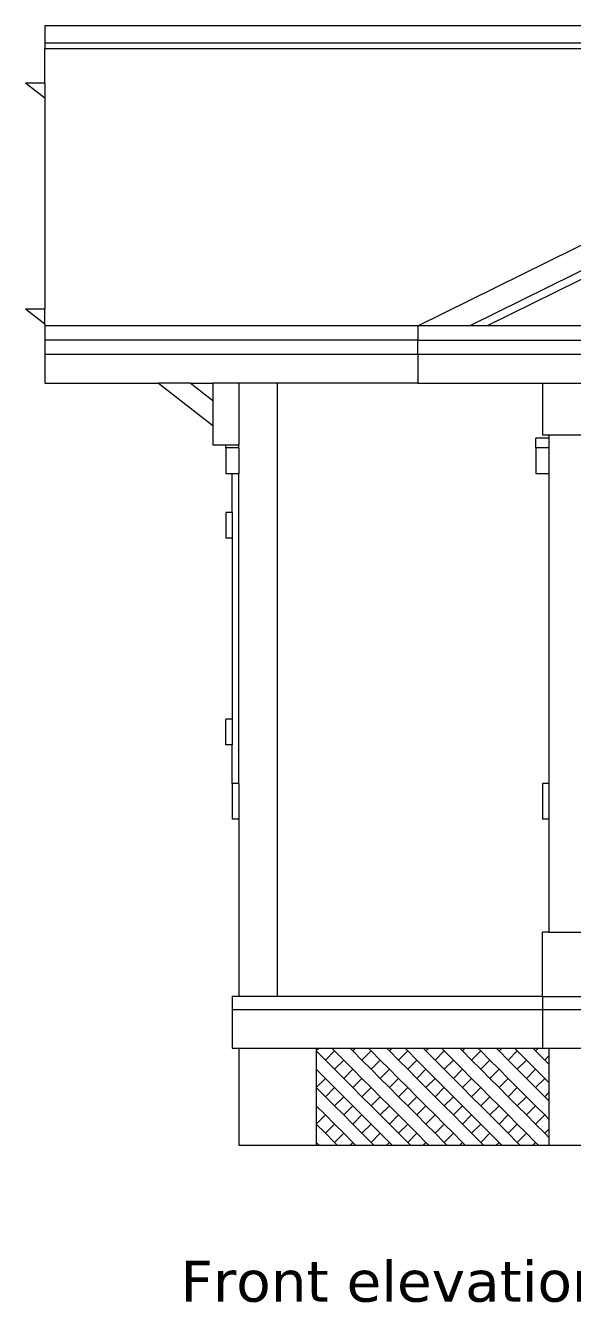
# Model space of a CAD drawing. Header units: inches. Extents: x 984 to 3187, y 1076 to 1711.
# Drawn here: x 2073.3 to 2157.9, y 1471.2 to 1669 of the extents above; entities that cross this region are included whole.
import ezdxf

# ---------------------------------------------------------------- set-up
doc = ezdxf.new("R2010")
doc.units = ezdxf.units.IN
doc.header["$MEASUREMENT"] = 0
doc.layers.add('inne_gulv', color=252, linetype='Continuous', lineweight=9)
doc.styles.get("Standard").update_dxf_attribs({"font": 'verdana.ttf'})

# ---------------------------------------------------------------- blocks, each defined once
blk = doc.blocks.new('Modern Bungalow fr')
for p, q in [((-137.85, 98.57), (-43.74, 98.57)), ((-137.85, 98.57), (-137.85, 95.91)), ((-137.85, 95.91), (-137.85, 95.03)), ((-137.85, 95.91), (8.76, 95.91)), ((-137.85, 95.03), (6.97, 95.03)), ((-137.85, 89.65), (-137.85, 95.03)), ((-137.85, 89.65), (-140.85, 89.65)), ((-137.85, 87.33), (-140.85, 89.65)), ((-137.85, 89.65), (-137.85, 87.33)), ((-137.85, 87.33), (-137.85, 54.63)), ((-80.13, 52.07), (-17.85, 82.79)), ((-9.79, 82.79), (-72.07, 52.07)), ((-7.11, 82.79), (-69.39, 52.07)), ((-137.85, 54.63), (-140.85, 54.63)), ((-137.85, 52.32), (-140.85, 54.63)), ((-137.85, 52.32), (-137.85, 54.63)), ((-137.85, 52.32), (-137.85, 52.07)), ((-137.85, 52.07), (-137.85, 49.84)), ((-80.13, 52.07), (-137.85, 52.07)), ((-80.13, 52.07), (-80.13, 49.84)), ((-72.07, 52.07), (-80.13, 52.07)), ((-69.39, 52.07), (-72.07, 52.07)), ((241.68, 52.07), (-69.39, 52.07)), ((-80.13, 49.84), (-137.85, 49.84)), ((-137.85, 49.84), (-137.85, 47.61)), ((-80.13, 47.61), (-80.13, 49.84)), ((-80.13, 49.84), (252.42, 49.84)), ((-137.85, 47.61), (-137.85, 43.15)), ((-80.13, 47.61), (-137.85, 47.61)), ((-80.13, 47.61), (-80.13, 43.15)), ((252.42, 47.61), (-80.13, 47.61)), ((-137.85, 43.15), (-120.3, 43.15)), ((-120.3, 43.15), (-111.85, 36.63)), ((-115.39, 43.15), (-120.3, 43.15)), ((-115.39, 43.15), (-111.85, 43.15)), ((-111.85, 40.42), (-115.39, 43.15)), ((-111.85, 43.15), (-111.85, 40.42)), ((-107.85, 43.15), (-111.85, 43.15)), ((-107.85, 43.15), (-107.85, 33.63)), ((-101.85, 43.15), (-107.85, 43.15)), ((-101.85, -51.85), (-101.85, 43.15)), ((-80.13, 43.15), (-101.85, 43.15)), ((-80.13, 43.15), (-60.85, 43.15)), ((-60.85, 43.15), (-60.85, 35.15)), ((-60.85, 43.15), (-52.85, 43.15)), ((-111.85, 40.42), (-111.85, 36.63)), ((-111.85, 36.63), (-111.85, 33.63)), ((-111.85, 33.63), (-109.85, 33.63)), ((-109.85, 33.15), (-109.85, 33.63)), ((-109.85, 33.63), (-107.85, 33.63)), ((-107.85, 33.15), (-107.85, 33.63)), ((-61.85, 33.15), (-61.85, 34.65)), ((-59.85, 34.65), (-61.85, 34.65)), ((-60.85, 35.15), (-59.85, 35.15)), ((-59.85, 35.15), (-53.85, 35.15)), ((-59.85, 35.15), (-59.85, 34.65)), ((-59.85, 34.65), (-59.85, 33.15)), ((-109.85, 33.15), (-109.85, 29.15)), ((-107.85, 33.15), (-109.85, 33.15)), ((-107.85, 33.15), (-107.85, 29.15)), ((-61.85, 33.15), (-61.85, 29.15)), ((-59.85, 33.15), (-61.85, 33.15)), ((-59.85, 33.15), (-59.85, 29.15)), ((-108.85, 29.15), (-109.85, 29.15)), ((-107.85, 29.15), (-108.85, 29.15)), ((-108.85, 23.15), (-108.85, 29.15)), ((-107.85, -18.85), (-107.85, 29.15)), ((-59.85, 29.15), (-61.85, 29.15)), ((-59.85, 29.15), (-59.85, -18.85)), ((-109.85, 23.15), (-109.85, 19.15)), ((-108.85, 23.15), (-109.85, 23.15)), ((-108.85, 23.15), (-108.85, 19.15)), ((-108.85, 19.15), (-109.85, 19.15)), ((-108.85, 19.15), (-108.85, -8.85)), ((-109.85, -12.85), (-109.85, -8.85)), ((-108.85, -8.85), (-109.85, -8.85)), ((-108.85, -8.85), (-108.85, -12.85)), ((-108.85, -12.85), (-109.85, -12.85)), ((-108.85, -18.85), (-108.85, -12.85)), ((-108.85, -18.85), (-108.85, -24.35)), ((-107.85, -18.85), (-108.85, -18.85)), ((-107.85, -18.85), (-107.85, -24.35)), ((-59.85, -18.85), (-60.85, -18.85)), ((-60.85, -18.85), (-60.85, -24.35)), ((-59.85, -18.85), (-59.85, -24.35)), ((-107.85, -24.35), (-108.85, -24.35)), ((-107.85, -24.35), (-107.85, -51.85)), ((-59.85, -24.35), (-60.85, -24.35)), ((-59.85, -24.35), (-59.85, -41.85)), ((-60.85, -51.85), (-60.85, -41.85)), ((-59.85, -41.85), (-60.85, -41.85)), ((-59.85, -41.85), (-53.85, -41.85)), ((-108.85, -51.85), (-108.85, -53.85)), ((-107.85, -51.85), (-108.85, -51.85)), ((-101.85, -51.85), (-107.85, -51.85)), ((-60.85, -51.85), (-101.85, -51.85)), ((-60.85, -51.85), (-60.85, -53.85)), ((-60.85, -51.85), (-52.85, -51.85)), ((-108.85, -53.85), (-60.85, -53.85)), ((-108.85, -53.85), (-108.85, -59.85)), ((-60.85, -53.85), (13.65, -53.85)), ((-60.85, -53.85), (-60.85, -59.85)), ((-108.85, -59.85), (-107.85, -59.85)), ((-107.85, -59.85), (-107.85, -74.85)), ((-107.85, -59.85), (-95.85, -59.85)), ((-95.85, -60.27), (-95.43, -59.85)), ((-95.85, -59.85), (-95.85, -60.27)), ((-95.85, -59.85), (-95.43, -59.85)), ((-95.85, -60.27), (-94.44, -61.69)), ((-95.85, -60.27), (-95.85, -63.1)), ((-95.43, -59.85), (-93.45, -59.85)), ((-94.44, -61.69), (-93.03, -60.27)), ((-93.45, -59.85), (-93.03, -60.27)), ((-93.45, -59.85), (-90.63, -59.85)), ((-93.03, -60.27), (-91.61, -61.69)), ((-90.63, -59.85), (-90.2, -60.27)), ((-90.63, -59.85), (-89.77, -59.85)), ((-90.2, -60.27), (-89.77, -59.85)), ((-90.2, -60.27), (-88.78, -61.69)), ((-89.77, -59.85), (-87.8, -59.85)), ((-88.78, -61.69), (-87.37, -60.27)), ((-87.8, -59.85), (-87.37, -60.27)), ((-87.8, -59.85), (-84.97, -59.85)), ((-87.37, -60.27), (-85.95, -61.69)), ((-84.97, -59.85), (-84.54, -60.27)), ((-84.97, -59.85), (-84.11, -59.85)), ((-84.54, -60.27), (-84.11, -59.85)), ((-84.54, -60.27), (-83.13, -61.69)), ((-84.11, -59.85), (-82.14, -59.85)), ((-83.13, -61.69), (-81.71, -60.27)), ((-82.14, -59.85), (-81.71, -60.27)), ((-82.14, -59.85), (-79.31, -59.85)), ((-81.71, -60.27), (-80.3, -61.69)), ((-79.31, -59.85), (-78.88, -60.27)), ((-79.31, -59.85), (-78.45, -59.85)), ((-78.88, -60.27), (-78.45, -59.85)), ((-78.88, -60.27), (-77.47, -61.69)), ((-78.45, -59.85), (-76.48, -59.85)), ((-77.47, -61.69), (-76.06, -60.27)), ((-76.48, -59.85), (-76.06, -60.27)), ((-76.48, -59.85), (-73.66, -59.85)), ((-76.06, -60.27), (-74.64, -61.69)), ((-73.66, -59.85), (-73.23, -60.27)), ((-73.66, -59.85), (-72.8, -59.85)), ((-73.23, -60.27), (-72.8, -59.85)), ((-73.23, -60.27), (-71.81, -61.69)), ((-72.8, -59.85), (-70.83, -59.85)), ((-71.81, -61.69), (-70.4, -60.27)), ((-70.83, -59.85), (-70.4, -60.27)), ((-70.83, -59.85), (-68, -59.85)), ((-70.4, -60.27), (-68.98, -61.69)), ((-68, -59.85), (-67.57, -60.27)), ((-68, -59.85), (-67.14, -59.85)), ((-67.57, -60.27), (-67.14, -59.85)), ((-67.57, -60.27), (-66.16, -61.69)), ((-67.14, -59.85), (-65.17, -59.85)), ((-66.16, -61.69), (-64.74, -60.27)), ((-65.17, -59.85), (-64.74, -60.27)), ((-65.17, -59.85), (-62.34, -59.85)), ((-64.74, -60.27), (-63.33, -61.69)), ((-62.34, -59.85), (-61.91, -60.27)), ((-62.34, -59.85), (-61.48, -59.85)), ((-61.91, -60.27), (-61.48, -59.85)), ((-61.91, -60.27), (-60.5, -61.69)), ((-61.48, -59.85), (-60.85, -59.85)), ((-60.85, -59.85), (-59.85, -59.85)), ((-60.5, -61.69), (-59.85, -61.04)), ((-59.85, -59.85), (-59.85, -61.04)), ((-59.85, -59.85), (-47.85, -59.85)), ((-59.85, -61.04), (-59.85, -62.33)), ((-95.85, -63.1), (-94.44, -64.52)), ((-95.85, -63.1), (-95.85, -65.93)), ((-94.44, -61.69), (-93.03, -63.1)), ((-93.03, -63.1), (-91.61, -61.69)), ((-93.03, -63.1), (-91.61, -64.52)), ((-91.61, -61.69), (-90.2, -63.1)), ((-91.61, -64.52), (-90.2, -63.1)), ((-90.2, -63.1), (-88.78, -64.52)), ((-88.78, -61.69), (-87.37, -63.1)), ((-87.37, -63.1), (-85.95, -61.69)), ((-87.37, -63.1), (-85.95, -64.52)), ((-85.95, -61.69), (-84.54, -63.1)), ((-85.95, -64.52), (-84.54, -63.1)), ((-84.54, -63.1), (-83.13, -64.52)), ((-83.13, -61.69), (-81.71, -63.1)), ((-81.71, -63.1), (-80.3, -61.69)), ((-81.71, -63.1), (-80.3, -64.52)), ((-80.3, -61.69), (-78.88, -63.1)), ((-80.3, -64.52), (-78.88, -63.1)), ((-78.88, -63.1), (-77.47, -64.52)), ((-77.47, -61.69), (-76.06, -63.1)), ((-76.06, -63.1), (-74.64, -61.69)), ((-76.06, -63.1), (-74.64, -64.52)), ((-74.64, -61.69), (-73.23, -63.1)), ((-74.64, -64.52), (-73.23, -63.1)), ((-73.23, -63.1), (-71.81, -64.52)), ((-71.81, -61.69), (-70.4, -63.1)), ((-70.4, -63.1), (-68.98, -61.69)), ((-70.4, -63.1), (-68.98, -64.52)), ((-68.98, -61.69), (-67.57, -63.1)), ((-68.98, -64.52), (-67.57, -63.1)), ((-67.57, -63.1), (-66.16, -64.52)), ((-66.16, -61.69), (-64.74, -63.1)), ((-64.74, -63.1), (-63.33, -61.69)), ((-64.74, -63.1), (-63.33, -64.52)), ((-63.33, -61.69), (-61.91, -63.1)), ((-63.33, -64.52), (-61.91, -63.1)), ((-61.91, -63.1), (-60.5, -64.52)), ((-60.5, -61.69), (-59.85, -62.33)), ((-59.85, -62.33), (-59.85, -65.16)), ((-95.85, -65.93), (-94.44, -64.52)), ((-94.44, -64.52), (-93.03, -65.93)), ((-91.61, -64.52), (-90.2, -65.93)), ((-90.2, -65.93), (-88.78, -64.52)), ((-88.78, -64.52), (-87.37, -65.93)), ((-85.95, -64.52), (-84.54, -65.93)), ((-84.54, -65.93), (-83.13, -64.52)), ((-83.13, -64.52), (-81.71, -65.93)), ((-80.3, -64.52), (-78.88, -65.93)), ((-78.88, -65.93), (-77.47, -64.52)), ((-77.47, -64.52), (-76.06, -65.93)), ((-74.64, -64.52), (-73.23, -65.93)), ((-73.23, -65.93), (-71.81, -64.52)), ((-71.81, -64.52), (-70.4, -65.93)), ((-68.98, -64.52), (-67.57, -65.93)), ((-67.57, -65.93), (-66.16, -64.52)), ((-66.16, -64.52), (-64.74, -65.93)), ((-63.33, -64.52), (-61.91, -65.93)), ((-61.91, -65.93), (-60.5, -64.52)), ((-60.5, -64.52), (-59.85, -65.16)), ((-59.85, -65.16), (-59.85, -66.7)), ((-95.85, -65.93), (-94.44, -67.35)), ((-95.85, -65.93), (-95.85, -68.76)), ((-94.44, -67.35), (-93.03, -65.93)), ((-93.03, -65.93), (-91.61, -67.35)), ((-90.2, -65.93), (-88.78, -67.35)), ((-88.78, -67.35), (-87.37, -65.93)), ((-87.37, -65.93), (-85.95, -67.35)), ((-84.54, -65.93), (-83.13, -67.35)), ((-83.13, -67.35), (-81.71, -65.93)), ((-81.71, -65.93), (-80.3, -67.35)), ((-78.88, -65.93), (-77.47, -67.35)), ((-77.47, -67.35), (-76.06, -65.93)), ((-76.06, -65.93), (-74.64, -67.35)), ((-73.23, -65.93), (-71.81, -67.35)), ((-71.81, -67.35), (-70.4, -65.93)), ((-70.4, -65.93), (-68.98, -67.35)), ((-67.57, -65.93), (-66.16, -67.35)), ((-66.16, -67.35), (-64.74, -65.93)), ((-64.74, -65.93), (-63.33, -67.35)), ((-61.91, -65.93), (-60.5, -67.35)), ((-60.5, -67.35), (-59.85, -66.7)), ((-59.85, -66.7), (-59.85, -67.99)), ((-95.85, -68.76), (-94.44, -70.17)), ((-95.85, -68.76), (-95.85, -71.59)), ((-94.44, -67.35), (-93.03, -68.76)), ((-93.03, -68.76), (-91.61, -67.35)), ((-93.03, -68.76), (-91.61, -70.17)), ((-91.61, -67.35), (-90.2, -68.76)), ((-91.61, -70.17), (-90.2, -68.76)), ((-90.2, -68.76), (-88.78, -70.17)), ((-88.78, -67.35), (-87.37, -68.76)), ((-87.37, -68.76), (-85.95, -67.35)), ((-87.37, -68.76), (-85.95, -70.17)), ((-85.95, -67.35), (-84.54, -68.76)), ((-85.95, -70.17), (-84.54, -68.76)), ((-84.54, -68.76), (-83.13, -70.17)), ((-83.13, -67.35), (-81.71, -68.76)), ((-81.71, -68.76), (-80.3, -67.35)), ((-81.71, -68.76), (-80.3, -70.17)), ((-80.3, -67.35), (-78.88, -68.76)), ((-80.3, -70.17), (-78.88, -68.76)), ((-78.88, -68.76), (-77.47, -70.17)), ((-77.47, -67.35), (-76.06, -68.76)), ((-76.06, -68.76), (-74.64, -67.35)), ((-76.06, -68.76), (-74.64, -70.17)), ((-74.64, -67.35), (-73.23, -68.76)), ((-74.64, -70.17), (-73.23, -68.76)), ((-73.23, -68.76), (-71.81, -70.17)), ((-71.81, -67.35), (-70.4, -68.76)), ((-70.4, -68.76), (-68.98, -67.35)), ((-70.4, -68.76), (-68.98, -70.17)), ((-68.98, -67.35), (-67.57, -68.76)), ((-68.98, -70.17), (-67.57, -68.76)), ((-67.57, -68.76), (-66.16, -70.17)), ((-66.16, -67.35), (-64.74, -68.76)), ((-64.74, -68.76), (-63.33, -67.35)), ((-64.74, -68.76), (-63.33, -70.17)), ((-63.33, -67.35), (-61.91, -68.76)), ((-63.33, -70.17), (-61.91, -68.76)), ((-61.91, -68.76), (-60.5, -70.17)), ((-60.5, -67.35), (-59.85, -67.99)), ((-59.85, -67.99), (-59.85, -70.82)), ((-95.85, -71.59), (-94.44, -70.17)), ((-94.44, -70.17), (-93.03, -71.59)), ((-91.61, -70.17), (-90.2, -71.59)), ((-90.2, -71.59), (-88.78, -70.17)), ((-88.78, -70.17), (-87.37, -71.59)), ((-85.95, -70.17), (-84.54, -71.59)), ((-84.54, -71.59), (-83.13, -70.17)), ((-83.13, -70.17), (-81.71, -71.59)), ((-80.3, -70.17), (-78.88, -71.59)), ((-78.88, -71.59), (-77.47, -70.17)), ((-77.47, -70.17), (-76.06, -71.59)), ((-74.64, -70.17), (-73.23, -71.59)), ((-73.23, -71.59), (-71.81, -70.17)), ((-71.81, -70.17), (-70.4, -71.59)), ((-68.98, -70.17), (-67.57, -71.59)), ((-67.57, -71.59), (-66.16, -70.17)), ((-66.16, -70.17), (-64.74, -71.59)), ((-63.33, -70.17), (-61.91, -71.59)), ((-61.91, -71.59), (-60.5, -70.17)), ((-60.5, -70.17), (-59.85, -70.82)), ((-59.85, -70.82), (-59.85, -72.36)), ((-95.85, -71.59), (-94.44, -73)), ((-95.85, -71.59), (-95.85, -74.42)), ((-94.44, -73), (-93.03, -71.59)), ((-94.44, -73), (-93.03, -74.42)), ((-93.03, -71.59), (-91.61, -73)), ((-93.03, -74.42), (-91.61, -73)), ((-91.61, -73), (-90.2, -74.42)), ((-90.2, -71.59), (-88.78, -73)), ((-88.78, -73), (-87.37, -71.59)), ((-88.78, -73), (-87.37, -74.42)), ((-87.37, -71.59), (-85.95, -73)), ((-87.37, -74.42), (-85.95, -73)), ((-85.95, -73), (-84.54, -74.42)), ((-84.54, -71.59), (-83.13, -73)), ((-83.13, -73), (-81.71, -71.59)), ((-83.13, -73), (-81.71, -74.42)), ((-81.71, -71.59), (-80.3, -73)), ((-81.71, -74.42), (-80.3, -73)), ((-80.3, -73), (-78.88, -74.42)), ((-78.88, -71.59), (-77.47, -73)), ((-77.47, -73), (-76.06, -71.59)), ((-77.47, -73), (-76.06, -74.42)), ((-76.06, -71.59), (-74.64, -73)), ((-76.06, -74.42), (-74.64, -73)), ((-74.64, -73), (-73.23, -74.42)), ((-73.23, -71.59), (-71.81, -73)), ((-71.81, -73), (-70.4, -71.59)), ((-71.81, -73), (-70.4, -74.42)), ((-70.4, -71.59), (-68.98, -73)), ((-70.4, -74.42), (-68.98, -73)), ((-68.98, -73), (-67.57, -74.42)), ((-67.57, -71.59), (-66.16, -73)), ((-66.16, -73), (-64.74, -71.59)), ((-66.16, -73), (-64.74, -74.42)), ((-64.74, -71.59), (-63.33, -73)), ((-64.74, -74.42), (-63.33, -73)), ((-63.33, -73), (-61.91, -74.42)), ((-61.91, -71.59), (-60.5, -73)), ((-60.5, -73), (-59.85, -72.36)), ((-60.5, -73), (-59.85, -73.65)), ((-59.85, -72.36), (-59.85, -73.65)), ((-107.85, -74.85), (-95.85, -74.85)), ((-95.85, -74.42), (-95.43, -74.85)), ((-95.85, -74.42), (-95.85, -74.85)), ((-95.85, -74.85), (-95.43, -74.85)), ((-95.43, -74.85), (-92.6, -74.85)), ((-93.03, -74.42), (-92.6, -74.85)), ((-92.6, -74.85), (-90.63, -74.85)), ((-90.63, -74.85), (-90.2, -74.42)), ((-90.63, -74.85), (-89.77, -74.85)), ((-90.2, -74.42), (-89.77, -74.85)), ((-89.77, -74.85), (-86.94, -74.85)), ((-87.37, -74.42), (-86.94, -74.85)), ((-86.94, -74.85), (-84.97, -74.85)), ((-84.97, -74.85), (-84.54, -74.42)), ((-84.97, -74.85), (-84.11, -74.85)), ((-84.54, -74.42), (-84.11, -74.85)), ((-84.11, -74.85), (-81.28, -74.85)), ((-81.71, -74.42), (-81.28, -74.85)), ((-81.28, -74.85), (-79.31, -74.85)), ((-79.31, -74.85), (-78.88, -74.42)), ((-79.31, -74.85), (-78.45, -74.85)), ((-78.88, -74.42), (-78.45, -74.85)), ((-78.45, -74.85), (-75.63, -74.85)), ((-76.06, -74.42), (-75.63, -74.85)), ((-75.63, -74.85), (-73.66, -74.85)), ((-73.66, -74.85), (-73.23, -74.42)), ((-73.66, -74.85), (-72.8, -74.85)), ((-73.23, -74.42), (-72.8, -74.85)), ((-72.8, -74.85), (-69.97, -74.85)), ((-70.4, -74.42), (-69.97, -74.85)), ((-69.97, -74.85), (-68, -74.85)), ((-68, -74.85), (-67.57, -74.42)), ((-68, -74.85), (-67.14, -74.85)), ((-67.57, -74.42), (-67.14, -74.85)), ((-67.14, -74.85), (-64.31, -74.85)), ((-64.74, -74.42), (-64.31, -74.85)), ((-64.31, -74.85), (-62.34, -74.85)), ((-62.34, -74.85), (-61.91, -74.42)), ((-62.34, -74.85), (-61.48, -74.85)), ((-61.91, -74.42), (-61.48, -74.85)), ((-61.48, -74.85), (-59.85, -74.85)), ((-59.85, -73.65), (-59.85, -74.85)), ((-59.85, -74.85), (-47.85, -74.85))]:
    blk.add_line(p, q)

msp = doc.modelspace()

# ---------------------------------------------------------------- block references
at = {"layer": 'inne_gulv'}
msp.add_blockref('Modern Bungalow fr', (2214.15, 1570.39), dxfattribs=at)

# ---------------------------------------------------------------- texts
msp.add_text('Front elevation', height=6.3667, dxfattribs=at).set_placement((2097.29, 1471.29))

doc.saveas('drawing.dxf')
